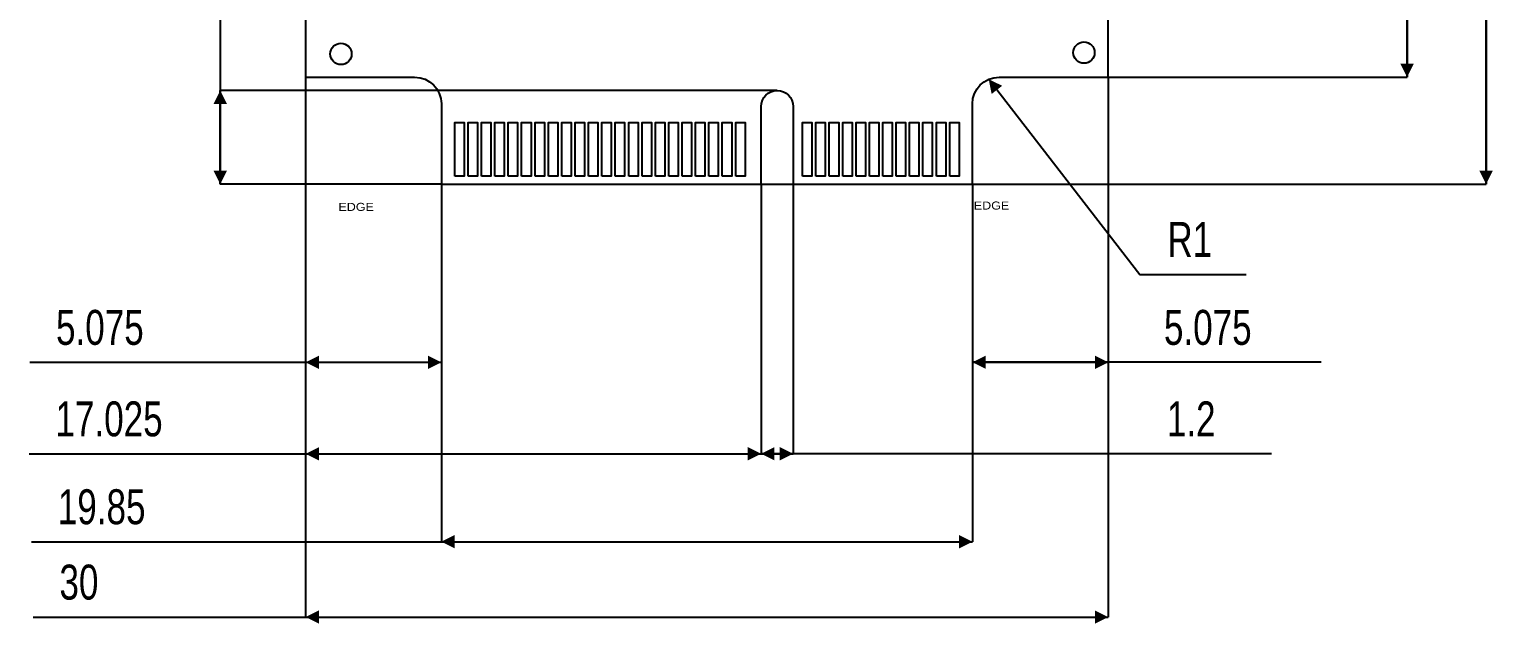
# Model space of a CAD drawing. Extents: x -145 to 275, y -134 to 163.
# Drawn here: x -40.3 to 14.4, y -16.4 to 5.8 of the extents above; entities that cross this region are included whole.
import ezdxf

# ---------------------------------------------------------------- set-up
doc = ezdxf.new("R2010")
doc.units = 0
doc.layers.add('DIMENSION', color=7, linetype='CONTINUOUS')

msp = doc.modelspace()

# ---------------------------------------------------------------- hatches: boundary and pattern name
at = {"layer": 'DIMENSION'}
for points in [[(10.9211, 4.5), (11.1711, 4), (11.4211, 4.5)], [(-3.9628, 3.6778), (-4.4665, 3.9202), (-4.3582, 3.3718)], [(-32.9419, 3), (-33.1919, 3.5), (-33.4419, 3)], [(-33.4419, 0.5), (-33.1919, 0), (-32.9419, 0.5)], [(13.8719, 0.5), (14.1219, 0), (14.3719, 0.5)], [(-29.5, -6.4101), (-30, -6.6601), (-29.5, -6.9101)], [(-25.425, -6.9101), (-24.925, -6.6601), (-25.425, -6.4101)], [(-4.575, -6.4101), (-5.075, -6.6601), (-4.575, -6.9101)], [(-0.5, -6.9101), (0, -6.6601), (-0.5, -6.4101)], [(-29.5, -9.8304), (-30, -10.0804), (-29.5, -10.3304)], [(-13.4749, -10.3304), (-12.9749, -10.0804), (-13.4749, -9.8304)], [(-12.4749, -9.8304), (-12.9749, -10.0804), (-12.4749, -10.3304)], [(-12.275, -10.3304), (-11.775, -10.0804), (-12.275, -9.8304)], [(-24.425, -13.1166), (-24.925, -13.3666), (-24.425, -13.6166)], [(-5.575, -13.6166), (-5.075, -13.3666), (-5.575, -13.1166)], [(-29.5, -15.9333), (-30, -16.1833), (-29.5, -16.4333)], [(-0.5, -16.4333), (0, -16.1833), (-0.5, -15.9333)]]:
    msp.add_hatch(color=256, dxfattribs=at).paths.add_polyline_path(points, flags=0)

# ---------------------------------------------------------------- linework, layer by layer
msp.add_lwpolyline([(-30, 4), (-25.9255, 4, -0.414038), (-24.925, 3.0001), (-24.925, 0), (-5.075, 0), (-5.075, 3.0002, -0.414184), (-4.0753, 4), (0, 4), (0, 35), (-13.25, 35, -0.413661), (-14.9964, 33.2503, -0.413562), (-16.75, 35), (-30, 35)], format="xyb", close=True, dxfattribs=at)
for points in [[(11.1711, 4), (11.1711, 35)], [(11.1711, 35), (11.1711, 4)], [(14.1219, 0), (14.1219, 35)], [(14.1219, 35), (14.1219, 0)], [(-33.1919, 11.4148), (-33.1919, 3.5)], [(-30, 4), (-30, -16.1833)], [(-30, 4), (-30, -10.0804)], [(-30, 4), (-30, -6.6601)], [(-4.4665, 3.9202), (1.1787, -3.374), (5.1497, -3.374)], [(0, 4), (0, -16.1833)], [(0, 4), (0, -6.6601)], [(0, 4), (11.1711, 4)], [(-33.1919, 0), (-33.1919, 3.5)], [(-33.1919, 3.5), (-33.1919, 0)], [(-12.375, 3.5), (-33.1919, 3.5)], [(-24.925, 3.051), (-24.925, 0), (-5.075, 0), (-5.075, 3.051)], [(-24.925, 0), (-33.1919, 0)], [(-24.925, 0), (-28.775, 0)], [(-24.925, 0), (-24.925, -13.3666)], [(-24.925, 0), (-24.925, -6.6601)], [(-12.9749, 0), (-12.9749, -10.0804)], [(-12.9749, 0), (-12.9749, -10.0804)], [(-11.775, 0), (-11.775, -10.0804)], [(-5.075, 0), (-1.175, 0)], [(-5.075, 0), (-5.075, -13.3666)], [(-5.075, 0), (-5.075, -6.6601)], [(-5.075, 0), (14.1219, 0)], [(-40.309, -6.6601), (-30, -6.6601)], [(-30, -6.6601), (-24.925, -6.6601)], [(-30, -6.6601), (-24.925, -6.6601)], [(-5.075, -6.6601), (0, -6.6601)], [(0, -6.6601), (-5.075, -6.6601)], [(7.9604, -6.6601), (0, -6.6601)], [(-40.3294, -10.0804), (-30, -10.0804)], [(-30, -10.0804), (-12.9749, -10.0804)], [(-30, -10.0804), (-12.9749, -10.0804)], [(-12.9749, -10.0804), (-11.775, -10.0804)], [(-11.775, -10.0804), (-12.9749, -10.0804)], [(6.1089, -10.0804), (-11.775, -10.0804)], [(-40.2419, -13.3666), (-24.925, -13.3666)], [(-24.925, -13.3666), (-5.075, -13.3666)], [(-24.925, -13.3666), (-5.075, -13.3666)], [(-40.1809, -16.1833), (-30, -16.1833)], [(-30, -16.1833), (0, -16.1833)], [(-30, -16.1833), (0, -16.1833)]]:
    msp.add_lwpolyline(points, dxfattribs=at)
msp.add_lwpolyline([(-12.9746, 0), (-12.9749, 0), (-12.9749, 2.9, -1), (-11.775, 2.9), (-11.775, 0), (-11.7749, 0)], format="xyb", dxfattribs=at)
for points in [[(-24.425, 0.3), (-24.425, 2.3), (-24.075, 2.3), (-24.075, 0.3)], [(-23.925, 0.3), (-23.925, 2.3), (-23.575, 2.3), (-23.575, 0.3)], [(-23.425, 0.3), (-23.425, 2.3), (-23.075, 2.3), (-23.075, 0.3)], [(-22.925, 0.3), (-22.925, 2.3), (-22.575, 2.3), (-22.575, 0.3)], [(-22.425, 0.3), (-22.425, 2.3), (-22.075, 2.3), (-22.075, 0.3)], [(-21.925, 0.3), (-21.925, 2.3), (-21.575, 2.3), (-21.575, 0.3)], [(-21.425, 0.3), (-21.425, 2.3), (-21.075, 2.3), (-21.075, 0.3)], [(-20.925, 0.3), (-20.925, 2.3), (-20.575, 2.3), (-20.575, 0.3)], [(-20.425, 0.3), (-20.425, 2.3), (-20.075, 2.3), (-20.075, 0.3)], [(-19.925, 0.3), (-19.925, 2.3), (-19.575, 2.3), (-19.575, 0.3)], [(-19.425, 0.3), (-19.425, 2.3), (-19.075, 2.3), (-19.075, 0.3)], [(-18.925, 0.3), (-18.925, 2.3), (-18.575, 2.3), (-18.575, 0.3)], [(-18.425, 0.3), (-18.425, 2.3), (-18.075, 2.3), (-18.075, 0.3)], [(-17.925, 0.3), (-17.925, 2.3), (-17.575, 2.3), (-17.575, 0.3)], [(-17.425, 0.3), (-17.425, 2.3), (-17.075, 2.3), (-17.075, 0.3)], [(-16.925, 0.3), (-16.925, 2.3), (-16.575, 2.3), (-16.575, 0.3)], [(-16.425, 0.3), (-16.425, 2.3), (-16.075, 2.3), (-16.075, 0.3)], [(-15.925, 0.3), (-15.925, 2.3), (-15.575, 2.3), (-15.575, 0.3)], [(-15.425, 0.3), (-15.425, 2.3), (-15.075, 2.3), (-15.075, 0.3)], [(-14.925, 0.3), (-14.925, 2.3), (-14.575, 2.3), (-14.575, 0.3)], [(-14.425, 0.3), (-14.425, 2.3), (-14.075, 2.3), (-14.075, 0.3)], [(-13.925, 0.3), (-13.925, 2.3), (-13.575, 2.3), (-13.575, 0.3)], [(-11.425, 0.3), (-11.425, 2.3), (-11.075, 2.3), (-11.075, 0.3)], [(-10.925, 0.3), (-10.925, 2.3), (-10.575, 2.3), (-10.575, 0.3)], [(-10.425, 0.3), (-10.425, 2.3), (-10.075, 2.3), (-10.075, 0.3)], [(-9.925, 0.3), (-9.925, 2.3), (-9.575, 2.3), (-9.575, 0.3)], [(-9.425, 0.3), (-9.425, 2.3), (-9.075, 2.3), (-9.075, 0.3)], [(-8.925, 0.3), (-8.925, 2.3), (-8.575, 2.3), (-8.575, 0.3)], [(-8.425, 0.3), (-8.425, 2.3), (-8.075, 2.3), (-8.075, 0.3)], [(-7.925, 0.3), (-7.925, 2.3), (-7.575, 2.3), (-7.575, 0.3)], [(-7.425, 0.3), (-7.425, 2.3), (-7.075, 2.3), (-7.075, 0.3)], [(-6.925, 0.3), (-6.925, 2.3), (-6.575, 2.3), (-6.575, 0.3)], [(-6.425, 0.3), (-6.425, 2.3), (-6.075, 2.3), (-6.075, 0.3)], [(-5.925, 0.3), (-5.925, 2.3), (-5.575, 2.3), (-5.575, 0.3)]]:
    msp.add_lwpolyline(points, close=True, dxfattribs=at)
for centre in [(-28.6799, 4.8695), (-0.9093, 4.9182)]:
    msp.add_circle(centre, 0.4, dxfattribs=at)

# ---------------------------------------------------------------- texts
for s, height, width, p in [('EDGE', 0.3, 1.166667, (-28.775, -1)), ('EDGE', 0.3, 1.166667, (-5.025, -0.95)), ('R1', 1.306, 0.750077, (2.211, -2.7209)), ('5.075', 1.306, 0.750077, (-39.3295, -6.007)), ('5.075', 1.306, 0.750077, (2.0829, -6.007)), ('17.025', 1.306, 0.750077, (-39.3499, -9.4273)), ('1.2', 1.306, 0.750077, (2.1906, -9.4273)), ('19.85', 1.306, 0.750077, (-39.2624, -12.7135)), ('30', 1.306, 0.750077, (-39.2014, -15.5302))]:
    msp.add_text(s, height=height, dxfattribs=dict(at, width=width)).set_placement(p)

doc.saveas('drawing.dxf')
